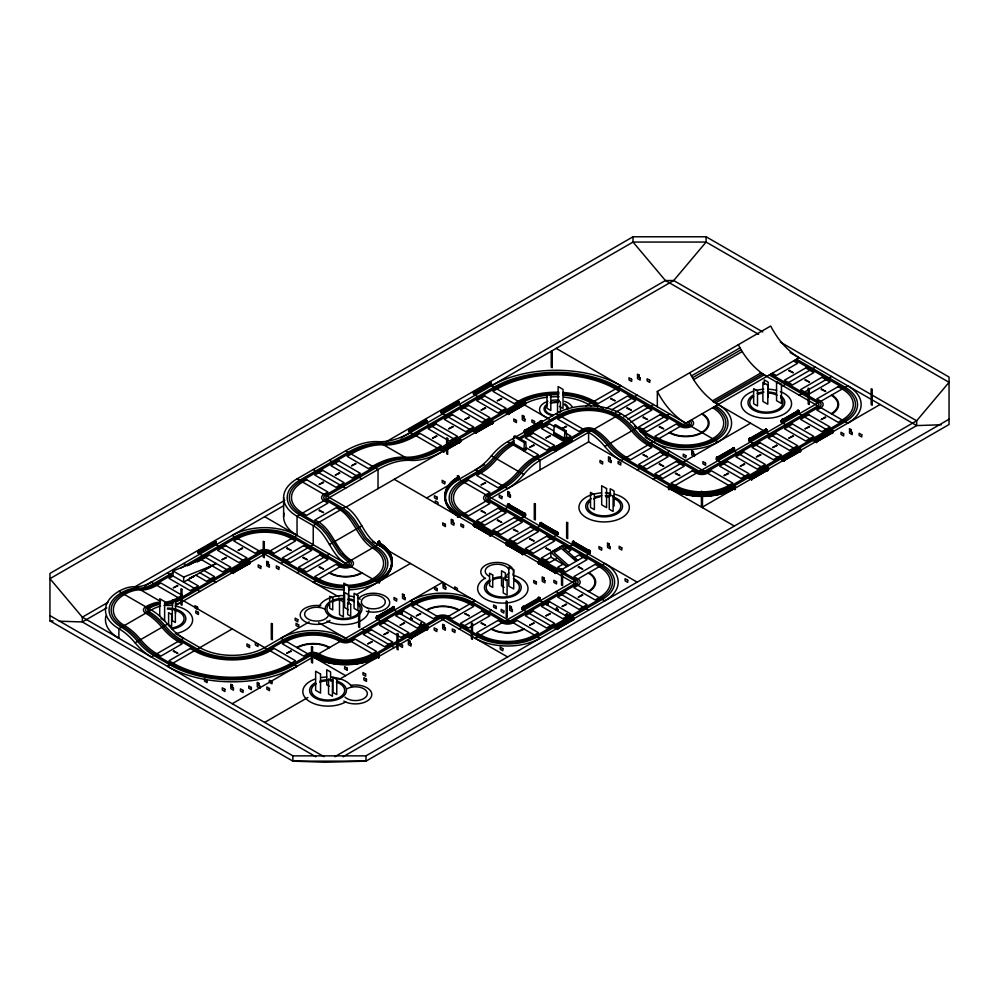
<?xml version="1.0" encoding="UTF-8"?>
<svg xmlns="http://www.w3.org/2000/svg" width="999" height="999" viewBox="0 0 999 999"><rect width="100%" height="100%" fill="white"/><g stroke="black" fill="none" stroke-linecap="round" stroke-linejoin="round"><path stroke-width="1.5" d="M378.022 488.648L378.022 469.505L345.629 450.799L297.04 478.858A45.817 26.449 0 0 0 297.04 516.258L297.04 535.402L249.8 562.674M637.175 582.155L459.003 479.295A45.817 26.449 0 0 0 459.003 516.695L588.586 441.895L588.586 432.317L556.193 413.623L541.346 422.19M525.699 441.958L524.425 442.694L523.801 451.024L526.336 449.562L525.699 441.958L515.072 435.826L513.798 436.551L513.161 444.892A47.453 27.398 -60 0 0 496.965 459.016A47.453 27.398 -60 0 1 480.769 473.151L476.723 475.499L497.977 487.774L502.035 485.439A47.453 27.398 -60 0 0 518.231 471.303A47.453 27.398 -60 0 1 534.428 457.18L538.473 454.82L526.51 447.914M566.183 430.856L555.556 424.725L554.283 425.449L553.646 433.791L564.273 439.922L564.91 431.593L566.183 430.856L566.82 438.461L569.855 440.209M378.571 581.73L382.592 579.083A46.591 26.898 0 0 0 382.592 546.328L377.934 543.506L377.934 541.97L382.592 544.805A46.591 26.898 0 0 1 382.592 577.547L377.934 580.382L378.097 582.005L377.934 580.382M633.029 236.775L49.95 573.414L49.95 620.879L292.894 761.151L325.287 762.225L365.971 761.151L949.05 424.513L949.05 377.048L706.106 236.775L633.029 236.775L633.029 242.058L665.421 280.532L758.641 334.353M348.164 452.272L299.575 480.319A42.233 24.388 0 0 0 299.575 514.797L315.771 524.15L321.391 528.483L326.848 534.852L338.873 553.633L348.164 562A3.584 2.06 0 0 1 348.164 564.922A3.584 2.06 0 0 1 343.107 564.922L294.518 536.863A42.233 24.388 0 0 0 234.79 536.863L180.794 568.031M107.992 602.36L82.343 617.17L82.343 621.952L315.846 756.767M284.802 500.287L134.977 586.775A47.453 27.398 -60 0 0 118.881 591.308A45.817 26.449 0 0 0 118.881 628.696L118.881 638.261A45.817 26.449 0 0 1 105.857 616.108M386.026 441.833L665.421 280.532L673.713 280.532L762.786 331.968M198.764 550.437L199.862 550.437L199.313 553.783L198.764 550.437L199.313 550.761M214.41 541.408L215.509 541.408L214.96 544.755L214.41 541.408L214.96 541.72M409.315 428.883L410.414 428.883L409.865 432.23L409.315 428.883L409.865 429.195M424.962 419.842L426.061 419.842L425.512 423.189L424.962 419.842L425.512 420.167M441.708 410.177L442.807 410.177L442.257 413.524L441.708 410.177L442.257 410.489M443.519 411.413L457.355 403.421L457.904 400.824L458.454 404.17L457.355 404.17M474.1 391.471L475.199 391.471L474.65 394.817L474.1 391.471L474.65 391.795M489.747 382.442L490.846 382.442L490.297 385.789L489.747 382.442L490.297 382.754M214.41 543.693L198.114 552.909L198.114 551.373L215.509 541.408M424.962 422.127L408.666 431.343L408.666 429.807L426.061 419.842M442.257 412.137L441.058 412.649L441.058 411.113L458.454 401.136M474.65 393.431L473.451 393.943L473.451 392.407L490.846 382.442M198.114 551.373L215.285 541.458L215.447 543.094M408.666 429.807L425.836 419.905L425.836 421.428M441.058 411.113L458.229 401.198L458.391 402.822M473.451 392.407L490.621 382.492M215.996 541.87L198.826 551.785L215.996 541.87L216.159 543.506L198.826 553.321M426.71 420.404L409.378 430.219L426.71 420.404L426.71 421.94L409.378 431.755M441.933 413.149L441.77 411.526L459.103 401.698L459.103 403.234L441.77 413.049M491.333 382.904L474.163 392.819L491.333 382.904L491.496 384.54L474.163 394.355M459.103 401.698L441.77 411.526M198.114 552.909L213.961 543.756M408.666 431.343L424.513 422.202M441.058 412.649L456.905 403.496M473.451 393.943L490.621 384.028M475.911 392.707L490.784 384.128M198.764 553.471L216.159 543.506M409.315 431.905L426.548 421.84L426.548 420.317M441.708 413.199L458.941 403.146L458.941 401.61M474.1 394.505L491.496 384.54M106.731 607.879L82.343 621.952L59.203 621.191M144.53 586.051L283.541 505.794M400.974 437.999L673.713 280.532L706.106 242.058L706.106 236.775M172.702 572.714L153.809 583.616A47.453 27.398 -60 0 1 137.6 588.199A47.453 27.398 -60 0 0 121.416 592.769A42.233 24.388 0 0 0 121.416 627.235A47.453 27.398 60 0 1 137.612 641.358A47.453 27.398 60 0 0 153.809 655.494L170.005 664.859A88.037 50.837 0 0 0 294.518 664.859L310.714 655.506A3.584 2.06 0 0 1 312.312 654.969M155.32 584.49L171.516 575.149M189.073 565.009L236.301 537.737A40.085 23.139 0 0 1 292.994 537.737L341.583 565.796A5.732 3.309 0 0 0 349.687 565.796A5.732 3.309 0 0 0 349.687 561.113L340.397 552.759L328.371 533.978L322.914 527.609L317.295 523.276L301.099 513.923A40.085 23.139 0 0 1 301.099 481.193L349.687 453.146A94.905 54.795 -60 0 1 382.08 443.993M197.34 562L209.478 554.982L230.744 567.257L222.64 571.928L201.386 559.652M415.984 435.751L420.042 433.416L441.296 445.691L437.25 448.027A94.905 54.795 -60 0 1 404.845 457.18A94.905 54.795 -60 0 0 372.465 466.321L368.406 468.631L347.153 456.356L351.198 454.021A94.905 54.795 -60 0 1 383.604 444.867M375.499 468.044L326.91 496.103A3.584 2.06 0 0 0 326.91 499.025L343.107 508.366L348.726 512.699L354.183 519.08L366.208 537.849L375.499 546.216A42.233 24.388 0 0 1 385.152 572.04A42.233 24.388 0 0 1 348.401 587.787M558.766 394.717A49.388 28.509 0 0 0 521.266 403.034L440.284 449.787A94.905 54.795 -60 0 1 407.879 458.941A94.905 54.795 -60 0 0 375.499 468.069M232.804 570.092L233.916 570.092L233.354 573.438L232.804 570.092L233.354 570.417M175.574 605.531L248.451 563.349L249.001 560.739L249.55 564.098L248.451 564.098M443.369 448.539L444.468 448.539L443.918 451.885L443.369 448.539L443.918 448.851M459.003 439.498L460.114 439.498L459.565 442.844L459.003 439.498L459.565 439.822M475.761 429.832L476.86 429.832L476.311 433.179L475.761 429.832L476.311 430.144M491.396 423.077L491.958 420.479L492.507 423.826L491.958 424.15L491.958 420.479M508.154 411.126L509.253 411.126L508.703 414.473L508.154 411.126L508.703 411.451M549.438 419.293L523.801 404.495L524.35 401.773L524.9 405.119L523.801 405.119M232.155 571.028L232.317 572.652L232.155 571.028L249.55 561.063M442.719 449.463L442.882 451.098L442.719 449.463L460.114 439.498M492.445 422.477L475.112 432.305L475.112 430.769L492.507 420.804M507.504 412.063L507.667 413.686L507.504 412.063L524.9 402.098M250.2 561.625L233.029 571.54L233.029 573.064L232.879 571.44L250.2 561.625L250.2 563.161L232.804 573.126M460.764 440.059L443.431 449.875L460.764 440.059L460.764 441.595L443.369 451.56M492.994 421.266L475.824 431.181L492.994 421.266L493.156 422.889L475.761 432.867M525.549 402.659L508.379 412.575L508.379 414.098L508.216 412.475L525.549 402.659L525.549 404.195L508.154 414.16M379.071 581.543A45.817 26.449 0 0 0 378.022 544.755C362.999 535.976 360.651 515.684 345.629 506.905L313.236 525.611L297.04 516.258L378.022 469.505A94.905 54.795 -60 0 1 410.427 460.352L378.022 441.67A94.905 54.795 -60 0 0 410.414 432.517L442.807 451.248A94.905 54.795 -60 0 1 410.414 460.402M232.155 572.564L248.014 563.411M446.678 448.713L457.242 442.619M507.504 413.598L523.351 404.445M345.629 507.355L508.953 413.062M509.952 412.362L522.539 405.107M524.35 404.058L523.801 404.383A45.817 26.449 0 0 1 547.252 397.252M232.879 572.976L250.2 563.161M460.764 441.595L443.593 451.511L443.593 449.975M508.216 414.011L525.549 404.195M135.077 642.832L167.47 624.125A47.453 27.398 60 0 0 183.666 638.249L151.274 656.967A47.453 27.398 60 0 1 135.077 642.832A47.453 27.398 60 0 0 118.881 628.708L151.274 609.989A47.453 27.398 -60 0 1 160.564 606.131M280.844 563.461L313.236 544.755L313.236 525.611C328.259 534.39 330.607 554.682 345.629 563.461M542.182 422.927L524.85 432.742L524.85 431.206L542.02 421.303L542.182 422.927L524.787 432.892L524.787 429.87L525.886 429.87L525.337 433.216L525.337 429.545M540.434 420.829L541.533 420.829L540.983 424.175L540.434 420.829L540.983 421.153M524.787 432.142L524.138 432.33L524.138 430.794L541.47 420.979M524.3 432.43L524.3 430.894L541.533 420.829M542.182 421.391L524.85 431.206M329.433 544.53L361.825 525.836M689.722 372.764L693.606 379.608A52.497 30.307 60 0 0 712.612 400.811L718.156 404.495A45.817 26.449 0 0 1 718.156 441.895A45.817 26.449 0 0 1 653.371 441.895A47.453 27.398 60 0 1 637.162 427.759A47.453 27.398 60 0 0 620.978 413.636L539.997 460.377A47.453 27.398 -60 0 0 523.788 474.5A47.453 27.398 -60 0 1 507.604 488.636L475.199 469.942A47.453 27.398 -60 0 0 491.408 455.819A47.453 27.398 -60 0 1 507.604 441.683L525.149 431.543M524.138 432.33L541.47 422.515L540.434 423.114M527.847 430.382L539.173 423.838M514.173 440.796L510.127 443.131A47.453 27.398 -60 0 0 493.931 457.267M518.231 438.461L558.716 415.084A42.233 24.388 0 0 1 618.443 415.084A47.453 27.398 60 0 1 634.64 429.208A47.453 27.398 60 0 0 650.836 443.344L699.425 471.403A3.584 2.06 0 0 0 704.482 471.403L817.856 405.956A3.584 2.06 0 0 0 817.856 403.034L769.267 374.975M514.348 442.457L511.65 444.006A47.453 27.398 -60 0 0 495.442 458.141A47.453 27.398 -60 0 1 479.258 472.265L463.061 481.63A40.085 23.139 0 0 0 463.061 514.36L576.435 579.82A5.732 3.309 0 0 1 576.435 584.49L511.65 621.902A5.732 3.309 0 0 1 503.546 621.902L471.153 603.196A40.085 23.139 0 0 0 414.473 603.196L349.687 640.596A5.732 3.309 0 0 1 341.583 640.596A40.085 23.139 0 0 0 284.902 640.596L268.706 649.949A51.536 29.758 0 0 1 195.816 649.949L179.62 640.596A47.453 27.398 60 0 1 163.424 626.473A47.453 27.398 60 0 0 147.228 612.337A5.732 3.309 0 0 1 147.228 607.654A47.453 27.398 -60 0 1 160.052 603.159M519.742 439.335L560.239 415.959A40.085 23.139 0 0 1 616.92 415.959A47.453 27.398 60 0 1 633.129 430.094A47.453 27.398 60 0 0 649.313 444.218L697.901 472.29A5.732 3.309 0 0 0 706.006 472.29L819.38 406.83A5.732 3.309 0 0 0 819.38 402.147L770.791 374.101M458.454 475.949L457.355 475.949L458.454 475.949L458.454 478.983L457.355 478.983M457.567 515.546A46.366 26.761 0 0 1 458.616 478.321L459.103 476.511L454.445 479.345A46.591 26.898 0 0 0 454.445 512.087L459.103 514.922L458.616 516.183M459.103 478.046L454.445 480.881A46.591 26.898 0 0 0 454.445 513.623L458.454 516.271M297.04 572.802L329.433 554.108M426.61 498.002L484.652 464.498M585.876 406.044L620.978 385.789A91.621 52.897 0 0 0 491.396 385.789L521.266 403.034M526.211 448.089L523.913 449.413L513.286 443.281M606.293 408.291L627.559 396.016L635.651 400.686L615.721 412.2M378.571 541.408L379.682 541.408L379.133 544.755L378.571 541.408L379.682 541.408M377.934 543.506L378.097 541.87M232.255 628.908L167.47 666.321A91.621 52.897 0 0 0 297.04 666.321L151.274 582.155M378.022 544.755L313.236 582.155A45.817 26.449 0 0 0 344.131 589.885M378.571 544.443L379.682 544.443M611.675 409.865L637.175 395.142M566.695 436.988L564.398 438.311L553.771 432.18M555.194 449.075L554.158 449.662L553.995 448.039L571.391 438.074L571.391 441.108L570.292 441.108M571.878 438.536L554.707 448.451L571.878 438.536L572.04 440.172L554.707 449.987M553.658 449.562L537.462 458.916A47.453 27.398 -60 0 0 521.266 473.039A47.453 27.398 -60 0 1 505.069 487.175L488.873 496.54A3.584 2.06 0 0 0 488.873 499.463L602.247 564.922A42.233 24.388 0 0 1 602.247 599.4L537.462 636.8A42.233 24.388 0 0 1 477.734 636.8L445.342 618.106A3.584 2.06 0 0 0 440.284 618.106L375.499 655.506A42.233 24.388 0 0 1 315.771 655.506A3.584 2.06 0 0 0 313.236 654.894M571.203 439.435L586.051 430.856A3.584 2.06 0 0 1 591.108 430.856A47.453 27.398 60 0 1 607.317 444.992A47.453 27.398 60 0 0 623.501 459.115L672.09 487.187A42.233 24.388 0 0 0 731.817 487.187L845.191 421.728A42.233 24.388 0 0 0 845.191 387.25L796.603 359.19M556.455 448.339L570.292 440.359L570.292 438.074L570.841 438.386M555.744 450.137L555.194 450.449L555.194 446.79L555.744 450.137L555.194 449.812M657.33 406.78L657.33 391.458L770.704 326.011A52.497 30.307 60 0 0 799.138 357.729L620.978 460.601A47.453 27.398 60 0 1 604.77 446.466A47.453 27.398 60 0 0 588.586 432.342M691.408 375.911L739.997 347.864L738.311 344.705M503.546 486.313L487.35 495.666A5.732 3.309 0 0 0 487.35 500.337L600.724 565.796A40.085 23.139 0 0 1 600.724 598.526L535.939 635.926A40.085 23.139 0 0 1 479.258 635.926L446.865 617.22A5.732 3.309 0 0 0 438.761 617.22L373.976 654.632A40.085 23.139 0 0 1 317.295 654.632A5.732 3.309 0 0 0 309.19 654.632L292.994 663.973A85.889 49.588 0 0 1 171.516 663.973L155.32 654.632A47.453 27.398 60 0 1 139.123 640.496A47.453 27.398 60 0 0 122.927 626.373A40.085 23.139 0 0 1 122.927 593.631A47.453 27.398 -60 0 1 139.136 589.048A47.453 27.398 -60 0 0 155.32 584.477M623.826 416.87L643.756 405.369L651.847 410.04L630.594 422.315M692.482 377.772L741.071 349.712L742.195 351.548A52.497 30.307 60 0 0 761.201 372.752L766.745 376.436M457.355 513.986L458.454 513.986L457.904 517.332L457.355 513.986L458.454 513.986M693.606 379.608L742.195 351.548M457.355 517.02L458.454 517.02M627.872 419.205L653.371 404.495M604.782 446.453L637.175 427.759M473.451 524.225L490.784 534.04L473.451 524.225L473.451 525.749L490.846 535.726L490.846 532.692L489.747 532.692L489.747 535.726L490.846 535.726M474.163 523.813L475.199 523.663L474.65 527.01L474.1 523.663L491.496 533.628L474.325 523.713L474.325 525.249M507.504 504.57L524.837 514.385L507.504 504.57L507.504 506.093L524.9 516.071L524.9 513.036L523.801 513.036L523.801 516.071L524.9 516.071M508.216 505.681L508.703 503.683L509.253 507.03L508.154 507.03L508.154 504.008L525.549 513.973L525.549 515.509L524.35 514.997M378.571 579.445L379.682 579.445L379.133 582.792L378.571 579.445L379.682 579.445M473.451 525.749L490.621 535.664L490.621 534.128M507.504 506.093L507.667 504.47M377.934 581.918L378.421 580.107A46.366 26.761 0 0 0 378.421 542.245L377.934 541.97M309.19 621.902L264.648 647.614A45.817 26.449 0 0 1 199.862 647.614L176.923 634.365M356.431 594.63L410.414 563.461M477.734 524.587L507.604 507.355M669.567 413.836L639.697 431.081L655.893 440.434A42.233 24.388 0 0 0 715.621 440.434A42.233 24.388 0 0 0 715.621 405.956M378.571 582.479L379.682 582.479M712.612 400.811L761.201 372.752M714.11 401.898L762.699 373.851M764.21 374.875L715.621 402.934L718.156 404.495M508.216 504.158L525.549 513.973M524.837 515.921L524.675 514.473M491.396 535.402L523.801 516.695M376.923 615.896L378.022 615.896L377.472 619.243L376.923 615.896L377.472 616.208M392.57 606.868L393.668 606.868L393.119 610.214L392.57 606.868L393.119 607.18M393.668 606.868L376.436 616.92L376.273 618.369L376.273 616.833L393.606 607.017M312.138 654.57L313.236 654.57L312.687 657.916L312.138 654.57L313.236 654.57M506.493 542.357L507.604 542.357L507.604 545.392L506.493 545.392L506.493 542.357L523.726 552.422L523.888 553.858L523.888 552.335L506.555 542.507M540.546 522.702L541.645 522.702L541.645 524.987L540.609 524.388L557.942 534.203L557.942 532.667L540.546 522.702L540.546 525.736L541.096 526.048L541.096 522.39M312.2 654.72L312.849 654.907A46.366 26.761 0 0 0 378.421 654.907L379.133 654.57L378.571 657.916L378.022 654.57L379.058 654.72M394.155 607.33L376.985 617.245L394.155 607.33L394.318 608.953L376.923 618.93M505.844 542.919L523.176 552.734L505.844 542.919L505.844 544.455L523.239 554.42L523.239 551.398L522.14 551.398L522.14 554.42L523.239 554.42M539.897 523.264L557.23 533.079L557.067 534.715L557.067 533.179L539.897 523.264L539.897 524.8L557.292 534.765L557.292 531.743L556.193 531.743L556.193 534.765L557.292 534.765M376.273 618.369L393.444 608.453L393.444 606.917M505.844 544.455L523.014 554.37L523.014 552.834M506.555 544.043L523.888 553.858M539.897 524.8L540.059 523.176M232.255 703.721L313.236 656.967A45.817 26.449 0 0 0 378.022 656.967M315.771 655.506L442.807 582.155M510.127 543.294L539.997 526.048M637.175 469.942L669.567 451.248M782.941 385.789L815.334 367.083M399.787 613.149L401.049 612.424C404.145 613.586 400.124 614.422 399.787 613.423M401.049 613.873L402.31 613.149M540.771 524.3L540.771 522.764L557.942 532.667M412.312 619.193L411.051 618.468L409.79 619.193L411.051 618.194C414.535 618.905 408.816 620.804 412.312 618.918M556.743 533.703L557.942 534.203M523.801 554.108L556.193 535.402M653.371 479.295L750.549 423.189M799.138 395.142L831.53 376.436M419.792 624.687L421.054 623.963L422.315 624.974L421.054 624.238L419.792 624.974L422.315 624.687M550.874 552.26L567.07 566.52L550.874 557.167L550.874 552.26L561.5 546.116L577.697 560.389L572.302 557.267M717.057 456.93L718.156 456.93L717.607 460.277L717.057 456.93L717.607 457.242M732.692 447.902L733.803 447.902L733.254 451.248L732.692 447.902L733.728 448.052M749.675 439.672L766.845 429.757L749.675 439.672L749.675 441.196L766.845 431.293L749.45 441.258L749.45 438.224L750.549 438.224L750.549 441.258L749.512 441.108M765.084 429.945L766.196 429.195L766.196 432.23L765.084 432.23M781.842 419.53L782.941 419.53L782.392 422.877L781.842 419.53L782.392 419.842M797.489 410.489L798.588 410.489L798.039 413.836L797.489 410.489L798.039 410.814M732.692 450.174L716.408 459.403L716.408 457.867L732.255 448.713M749.999 440.197L748.963 440.796L748.8 439.16L766.196 429.195M781.193 421.99L798.526 412.175L781.193 421.99L781.193 420.467L798.588 410.489M716.408 457.867L732.692 448.651M781.193 420.467L798.363 410.552L798.363 412.088M538.886 561.063L539.997 561.063L539.997 564.098L538.886 564.098L538.886 561.063L556.118 571.128L556.118 572.652M572.939 541.408L574.038 541.408L574.038 544.443L572.939 544.443L572.939 541.408L590.334 551.373L590.172 552.996L573.001 543.094L590.172 552.996M668.456 486.251L669.567 486.251L669.018 489.597L668.456 486.251L669.18 486.588A46.366 26.761 0 0 0 734.74 486.588L735.451 486.251L734.902 489.597L734.352 486.251L735.451 486.251M734.452 448.464L717.12 458.279L734.452 448.464L734.452 449.987L717.12 459.815M781.905 420.879L799.237 411.051L799.237 412.587L782.067 422.502L781.905 420.879L799.237 411.051M538.236 563.161L555.569 572.976L555.082 573.438L554.532 570.092L555.631 570.092L555.631 573.126L538.236 563.161L538.236 561.625L555.569 571.44L555.407 573.064M538.961 561.213L556.281 571.028L556.281 572.564L540.434 563.411M572.452 541.87L589.622 551.785L572.452 541.87L572.29 543.506L589.685 553.471L589.685 550.437L588.586 550.437L588.586 553.471L589.622 553.321M410.976 635.551L412.075 635.551L411.526 638.898L410.976 635.551L411.526 635.876M426.61 626.523L427.722 626.523L427.172 629.87L426.61 626.523L427.172 626.835M716.408 459.403L732.255 450.249M764.647 431.543L748.963 440.796M751.248 439.46L765.084 431.481M410.976 637.837L410.327 638.024L410.327 636.488L427.722 626.523M410.327 636.488L427.647 626.673L427.485 628.109L410.327 638.024M668.531 487.937L668.693 486.313L673.588 489.011A46.591 26.898 0 0 0 730.319 489.011L734.902 486.688M717.057 459.965L734.29 449.9L734.29 448.364M781.842 422.552L799.075 412.5L799.075 410.964M428.371 627.085L411.201 636.987L411.201 638.523L411.039 636.9L428.371 627.085L428.371 628.608L410.976 638.586M411.526 637.512L425.362 629.532M426.61 628.796L427.485 628.109M264.648 722.427L307.842 697.489M338.886 679.57L421.216 632.03M423.913 630.469L475.199 600.861A45.817 26.449 0 0 0 410.414 600.861L507.604 656.967M542.519 562L550.874 557.167M564.16 549.5L572.39 544.755M668.456 489.285L669.567 489.285M378.022 657.604L379.133 657.604M556.256 558.741L549.612 562.574L541.508 557.904L562.762 545.629L570.866 550.312L568.206 551.835M563.024 564.185L557.704 567.257L565.809 571.928L587.062 559.652L578.958 554.982L573.651 558.054M555.569 571.44L538.236 561.625M590.334 551.373L573.164 541.458L573.164 542.994M459.003 628.908L491.396 610.214M556.193 572.802L588.586 554.108M540.084 599.612L522.689 609.577L523.239 606.231L523.239 609.889L522.764 609.427L540.084 599.612L540.084 598.076L522.764 607.892L522.914 609.515M538.336 597.514L539.435 597.514L538.886 600.861L538.336 597.514L538.886 597.827M523.239 608.503L522.04 609.015L522.04 607.479L539.435 597.514M540.084 598.076L522.764 607.892M751.098 476.585L752.197 476.585L751.648 479.932L751.098 476.585L751.648 476.898M766.745 468.306L766.745 467.557L767.781 467.707M800.886 450.949L783.491 460.914L783.491 457.879L784.59 457.879L784.04 461.226L783.553 460.764L800.886 450.949L800.886 449.413L783.553 459.228L783.716 460.851M799.138 451.136L799.687 448.539L800.236 451.885L799.687 452.197L799.687 448.539M815.883 439.185L816.982 439.185L816.433 442.532L815.883 439.185L816.433 439.498M831.53 432.43L832.08 429.832L832.629 433.179L831.53 433.179M522.04 609.015L539.373 599.2L524.5 607.779M766.295 469.905L750.449 479.058L750.449 477.522L767.844 467.557L767.844 470.579L766.745 469.83M800.174 449.001L800.012 450.437L782.841 460.352L782.841 458.816L800.236 448.851M815.234 440.122L815.396 441.745L815.234 440.122L832.629 430.144M768.331 468.019L751.161 477.934L768.331 468.019L768.493 469.642L751.098 479.62M833.278 430.706L815.946 440.534L833.278 430.706L833.278 432.242L815.883 442.207M800.886 449.413L783.553 459.228M669.18 486.588L669.18 488.124A46.366 26.761 0 0 0 734.74 488.124L735.227 486.313L735.227 487.849M815.234 441.645L832.404 431.743L832.567 430.294M701.96 507.355L785.639 459.041M786.55 458.391L799.687 450.811M800.486 450.462L816.683 441.108M817.694 440.422L830.269 433.154M831.53 432.542L880.119 404.495M833.278 432.242L816.108 442.157L816.108 440.621M734.352 489.285L735.451 489.285M545.554 603.796L546.815 603.071C549.912 604.245 545.891 605.082 545.554 604.07M546.815 604.52L548.076 603.796M555.556 609.565L556.818 608.841C560.889 610.801 552.747 610.352 556.818 609.115L558.079 609.852M556.818 610.302L558.079 609.565M565.559 615.347L566.82 614.61L568.081 615.621L566.82 614.897L565.559 615.621L568.081 615.347M574.138 619.268L573.975 617.632L556.805 627.547L556.967 629.17L574.138 619.268L556.743 629.233L557.292 625.886L557.842 629.233L556.805 629.083M573.426 617.32L556.093 627.135L556.093 628.671L572.39 619.455L572.939 616.845L573.488 620.192L572.39 620.192M556.256 628.758L556.256 627.235L573.488 617.17M334.84 756.705L562.937 625.012M565.634 623.463L916.657 420.804L949.05 382.317L706.106 242.058L633.029 242.058L49.95 578.683L82.343 617.17L324.038 756.705M343.032 756.767L916.657 425.586L941.333 424.762M49.95 615.609L292.894 755.868L365.971 755.868L949.05 419.23M187.712 579.82L198.351 585.951L190.247 590.634L168.993 578.359L173.039 576.023L173.039 570.941L200.162 560.052A139.136 80.332 -60 0 0 205.432 557.317M183.666 577.085L210.789 566.183A139.136 80.332 -60 0 0 216.059 563.461L183.666 582.155L183.666 577.085L173.039 570.941M377.984 655.294L374.001 657.317A46.591 26.898 0 0 1 317.27 657.317L313.274 655.294M377.984 656.83L374.001 658.853A46.591 26.898 0 0 1 317.27 658.853L313.274 656.83M734.902 488.224L730.319 490.534A46.591 26.898 0 0 1 673.588 490.534L669.018 488.224M49.95 620.879L53.034 620.978M780.331 342.095L916.657 420.804L916.657 425.586L790.084 352.51M795.092 360.077L843.68 388.124A40.085 23.139 0 0 1 843.68 420.854L730.294 486.313A40.085 23.139 0 0 1 673.613 486.313L625.024 458.254A47.453 27.398 60 0 1 608.828 444.13A47.453 27.398 60 0 0 592.632 429.995A5.732 3.309 0 0 0 584.527 429.982L535.939 458.042A47.453 27.398 -60 0 0 519.742 472.165A47.453 27.398 -60 0 1 503.546 486.301M793.568 360.951L797.614 363.286L776.36 375.562L772.314 373.226M760.276 372.702L847.726 423.189A45.817 26.449 0 0 0 847.726 385.789L669.567 488.648A45.817 26.449 0 0 0 734.352 488.648L645.267 437.212M799.138 413.836L828.995 431.081M782.941 423.189L815.334 441.895M712.986 401.511L799.138 451.248M748.8 439.16L765.971 429.245L765.971 430.781M782.841 458.816L783.004 460.452M750.549 441.895L782.941 460.601M768.493 469.642L751.323 479.557L751.323 478.022M556.193 348.389L718.156 441.895M734.352 451.248L764.21 468.481M718.156 460.601L750.549 479.295M603.433 408.391L592.632 402.147A51.536 29.758 0 0 0 562.912 393.693M634.465 426.311L657.417 439.56A40.085 23.139 0 0 0 714.098 439.56A40.085 23.139 0 0 0 714.098 406.83M597.864 406.93L591.108 403.034A49.388 28.509 0 0 0 562.637 394.917M591.283 406.044L588.586 404.495A45.817 26.449 0 0 0 563.648 397.103M647.802 445.104L651.847 447.44L630.594 459.715L626.535 457.38A47.453 27.398 60 0 1 610.339 443.256A47.453 27.398 60 0 0 594.143 429.12A7.88 4.545 0 0 0 583.016 429.108L578.958 431.443L557.704 419.168L561.75 416.833A37.937 21.903 0 0 1 615.409 416.833M559.353 406.368L563.024 408.479L563.024 389.385L558.129 386.563L558.129 402.722M559.465 412.787L557.529 411.675L557.529 400.362L560.427 402.035L560.427 411.925M524.837 402.247L524.675 403.683M588.586 441.895L734.352 526.048M554.283 425.449L564.91 431.593M554.92 426.923L549.612 423.851L541.508 428.521L562.762 440.796L570.866 436.126L565.546 433.054M571.391 438.074L570.841 437.749L570.841 441.421M572.04 440.172L554.645 450.137L554.645 447.102L555.194 447.427M542.519 424.438L553.533 430.794M475.199 395.142L507.604 413.836M553.995 448.039L571.328 438.224L571.166 439.66L554.158 449.662M523.801 432.317L556.193 451.024M492.445 420.954L492.282 422.39M493.156 422.889L475.986 432.804L475.986 431.268M459.003 404.495L491.396 423.189M513.798 436.551L524.425 442.694M507.604 441.67L539.997 460.377L539.997 469.942M442.807 413.836L475.199 432.542M491.396 455.806L523.801 474.513M459.877 439.56L460.039 441.183M426.61 423.189L456.481 440.434M459.103 476.511L458.941 477.947M509.702 506.356L525.549 515.509M508.703 505.969L523.089 514.273M542.907 525.711L555.481 532.979M459.103 514.922L458.616 514.647A46.366 26.761 0 0 1 458.616 476.785M475.649 526.011L491.333 535.252L491.496 533.628M394.218 479.295L538.636 562.674M539.997 563.349L553.833 571.328M554.832 572.027L604.782 600.861A45.817 26.449 0 0 0 604.782 563.461L475.199 638.261A45.817 26.449 0 0 0 539.997 638.261L372.627 541.633M329.433 460.152L361.825 478.858M556.193 591.508L588.586 610.214M539.373 597.664L539.373 599.2M548.076 604.07L546.815 603.071M313.236 469.505L345.629 488.211M539.997 600.861L569.855 618.106M504.12 587.362L501.535 585.864L501.535 570.779L505.407 573.014L505.407 580.556M522.04 607.479L522.202 609.103M297.04 478.858L345.629 506.905M523.801 610.214L556.193 628.908M264.648 516.695L378.022 582.155A45.817 26.449 0 0 1 348.626 589.847M394.318 608.953L377.147 618.868L377.147 617.332M402.31 613.423L401.049 612.424M428.371 628.608L428.209 626.985M409.79 618.918L411.051 619.655M394.218 610.214L426.61 628.908M338.886 596.965L232.255 535.402A45.817 26.449 0 0 1 297.04 535.402A45.817 26.449 0 0 1 284.016 513.249M378.022 619.567L410.414 638.261M348.451 609.74L344.58 607.517L344.58 592.432L348.451 594.655L348.451 603.708M249.488 561.213L249.488 562.749M216.059 544.755L245.929 562M361.825 628.908L394.218 647.614M378.022 654.57L378.571 657.916M199.862 554.108L232.255 572.802M318.644 622.677L375.499 655.506M202.585 569.705L214.548 576.61L206.443 581.281L195.816 575.149M183.666 563.461L187.712 565.796M199.862 572.802L216.059 582.155M167.47 572.802L199.862 591.508M310.714 655.506L280.844 638.261A45.817 26.449 0 0 1 345.629 638.261M313.236 656.967L345.629 675.674M329.308 686.313L326.735 684.827L326.735 669.742L330.594 671.965L330.594 681.018M160.577 601.448L135.077 586.725A47.453 27.398 -60 0 0 151.274 582.142M172.59 605.107A47.453 27.398 -60 0 1 167.47 605.431L164.935 603.97A47.453 27.398 -60 0 0 173.664 602.747M118.881 591.283L151.274 609.989A47.453 27.398 60 0 1 167.482 624.125M160.951 618.518L164.623 620.641L164.623 601.548L159.74 598.726L159.74 616.346M178.097 641.483L182.155 643.818L160.889 656.093L156.843 653.746A47.453 27.398 60 0 1 140.647 639.622A47.453 27.398 60 0 0 124.45 625.486A37.937 21.903 0 0 1 124.45 594.505A47.453 27.398 -60 0 1 140.647 589.922A47.453 27.398 -60 0 0 156.843 585.364L160.889 583.029L182.155 595.304L178.097 597.652A47.453 27.398 -60 0 1 165.272 602.135M576.098 561.313L561.363 548.339L553.946 552.622L568.668 565.596M741.071 349.712L739.997 347.864M833.116 430.619L833.116 432.155M832.08 429.832L832.08 433.491M816.433 438.861L816.433 442.532M800.723 449.313L800.723 450.849M798.039 410.177L798.039 413.836M784.04 457.567L784.04 461.226M782.392 419.205L782.392 422.877M782.067 420.966L782.067 422.502M781.355 420.554L781.355 422.09M768.156 397.215L768.156 382.13L764.285 379.895L764.285 384.428M767.619 467.607L767.619 469.143M767.294 467.232L767.294 470.904M766.683 429.657L766.845 431.293M765.646 428.883L765.646 432.542M751.648 476.273L751.648 479.932M749.999 437.912L749.999 441.57M734.902 485.939L734.902 489.597M734.74 486.588L734.74 488.124M733.254 447.577L733.254 451.248M717.607 456.618L717.607 460.277M717.282 458.366L717.282 459.902M716.57 457.954L716.57 459.49M702.472 507.654L702.472 491.808L701.435 491.208L701.435 507.055M669.018 485.939L669.018 489.597M614.073 506.043L614.073 490.959L610.202 488.723L610.202 496.266M589.46 551.885L589.46 553.409M589.135 550.124L589.135 553.783M573.488 541.083L573.488 544.755M572.939 616.845L572.939 620.516M557.779 532.767L557.779 534.303M557.292 625.886L557.292 629.545M556.743 531.418L556.743 535.089M555.082 569.78L555.082 573.438M554.87 448.551L554.87 450.074M542.02 421.303L542.02 422.827M541.308 420.891L541.308 422.427M540.983 420.517L540.983 424.175M539.922 597.976L539.922 599.512M539.435 560.739L539.435 564.41M539.123 561.113L539.123 562.649M538.886 597.19L538.886 600.861M538.399 561.525L538.399 563.061M525.387 402.56L525.387 404.096M525.387 514.06L525.387 515.596M524.35 401.773L524.35 405.444M524.35 512.712L524.35 516.383M523.239 606.231L523.239 609.889M522.689 551.073L522.689 554.745M508.703 410.814L508.703 414.473M508.703 503.683L508.703 507.355M508.379 504.058L508.379 505.594M507.042 542.045L507.042 545.704M506.006 542.832L506.006 544.368M490.297 382.118L490.297 385.789M490.297 532.38L490.297 536.038M476.311 429.508L476.311 433.179M474.65 391.158L474.65 394.817M474.65 523.339L474.65 527.01M474.325 392.919L474.325 394.443M473.613 392.507L473.613 394.031M473.613 524.125L473.613 525.661M460.601 439.972L460.601 441.496M459.565 439.185L459.565 442.844M458.941 515.022L458.941 516.558M457.904 400.824L457.904 404.495M457.904 475.636L457.904 479.295M457.904 513.673L457.904 517.332M457.38 590.571L457.38 588.399L454.745 586.875L454.745 589.048M443.918 448.214L443.918 451.885M442.257 409.852L442.257 413.524M441.221 411.201L441.221 412.737M437.987 504.57L437.987 502.397L435.352 500.874L435.352 503.046M427.172 626.198L427.172 629.87M425.512 419.53L425.512 423.189M411.526 635.239L411.526 638.898M410.489 636.575L410.489 638.111M409.865 428.559L409.865 432.23M409.54 430.319L409.54 431.855M408.828 429.907L408.828 431.443M393.119 606.543L393.119 610.214M379.133 541.083L379.133 544.755M379.133 579.133L379.133 582.792M378.421 542.245L378.421 543.781A46.366 26.761 0 0 1 378.421 581.63M377.472 615.584L377.472 619.243M365.971 755.868L365.971 761.151L292.894 761.151L292.894 755.868M348.738 603.558L348.738 585.938L343.843 583.116L343.843 602.21M283.629 497.564L283.629 516.695M250.037 561.525L250.037 563.061M249.001 560.739L249.001 564.41M233.354 569.78L233.354 573.438M214.96 541.083L214.96 544.755M199.313 550.124L199.313 553.783M198.988 551.885L198.988 553.409M198.277 551.473L198.277 552.996M175.537 613.411L175.537 601.498L172.477 599.737L172.477 610.164M780.356 391.608A25.2 14.548 0 0 1 784.952 413.536A25.2 14.548 0 0 1 746.715 412.812A25.2 14.548 0 0 1 753.77 391.108M756.118 390.422A25.2 14.548 0 0 1 763.736 389.235M767.682 389.185A25.2 14.548 0 0 1 776.623 390.422M780.456 395.716A18.394 10.614 0 0 1 778.596 410.477A18.394 10.614 0 0 1 752.996 409.84A18.394 10.614 0 0 1 753.358 395.042M757.167 393.356A18.394 10.614 0 0 1 763.973 392.02M767.569 391.958A18.394 10.614 0 0 1 775.561 393.356M780.781 397.752A16.633 9.603 0 0 1 776.298 410.252A16.633 9.603 0 0 1 754.27 409.14A16.633 9.603 0 0 1 753.633 396.378M758.054 394.23A16.633 9.603 0 0 1 762.062 393.269M767.819 392.982A16.633 9.603 0 0 1 777.06 395.192M175.225 606.043A25.2 14.548 0 0 1 192.632 619.88A25.2 14.548 0 0 1 175.225 633.716M167.445 608.091A18.394 10.614 0 0 1 185.677 617.332A18.394 10.614 0 0 1 172.203 628.97M175.762 610.401A16.633 9.603 0 0 1 183.941 619.967A16.633 9.603 0 0 1 171.753 627.996M167.445 609.103A16.633 9.603 0 0 1 171.753 609.44M382.068 444.031A94.905 54.795 -60 0 0 414.473 434.852L495.454 388.124A85.889 49.588 0 0 1 616.92 388.124L681.705 425.524A5.732 3.309 0 0 0 689.809 425.524A5.732 3.309 0 0 0 689.809 420.854M415.984 435.726A94.905 54.795 -60 0 1 383.591 444.917M406.356 458.066A94.905 54.795 -60 0 0 438.761 448.876L519.742 402.147A51.536 29.758 0 0 1 558.878 393.481M558.99 392.245A53.684 30.994 0 0 0 518.231 401.273L514.173 403.608L492.919 391.346L496.965 388.998A83.754 48.352 0 0 1 615.409 388.998L619.455 391.346L598.201 403.608L594.143 401.273A53.684 30.994 0 0 0 563.199 392.457M550.212 396.965A45.817 26.449 0 0 1 559.178 396.803M351.173 685.314A16.371 9.453 0 0 1 371.228 696.89A16.371 9.453 0 0 1 343.831 701.123M346.953 688.811A11.951 6.906 0 0 1 364.56 689.248A11.951 6.906 0 0 1 362.262 699.337A11.951 6.906 0 0 1 345.055 697.14M345.829 701.86A25.2 14.548 0 0 1 308.029 700.436A25.2 14.548 0 0 1 315.422 678.983M321.491 677.522A25.2 14.548 0 0 1 326.698 677.047M330.644 677.11A25.2 14.548 0 0 1 351.698 686.6M337.212 681.218A18.394 10.614 0 0 1 343.082 696.503A18.394 10.614 0 0 1 316.196 698.551A18.394 10.614 0 0 1 315.01 682.904M320.242 680.794A18.394 10.614 0 0 1 326.823 679.819M330.419 679.894A18.394 10.614 0 0 1 332.779 680.157M336.338 682.105A16.633 9.603 0 0 1 341.646 695.928A16.633 9.603 0 0 1 317.32 697.777A16.633 9.603 0 0 1 316.246 683.628M319.692 682.105A16.633 9.603 0 0 1 326.573 680.843M345.629 450.836A94.905 54.795 -60 0 1 378.034 441.645M547.877 417.932A16.633 9.603 0 0 1 547.877 401.298M551.885 400.337A16.633 9.603 0 0 1 559.078 400.162M564.497 401.298A16.633 9.603 0 0 1 572.252 407.13M553.046 415.621A12.138 7.005 0 0 1 547.602 403.896M550.112 402.784A12.138 7.005 0 0 1 558.304 401.948M564.772 403.896A12.138 7.005 0 0 1 568.331 408.853M553.346 414.972A10.977 6.344 0 0 1 546.678 405.681M550.699 403.359A10.977 6.344 0 0 1 556.193 402.51M563.948 404.37A10.977 6.344 0 0 1 567.17 408.853M330.007 620.354A16.371 9.453 0 0 1 308.816 623.251A16.371 9.453 0 0 1 301.361 611.438A16.371 9.453 0 0 1 320.829 605.794M328.134 615.958A11.951 6.906 0 0 1 311.538 620.429A11.951 6.906 0 0 1 306.793 610.214A11.951 6.906 0 0 1 325.037 609.29M359.141 597.964A16.371 9.453 0 0 1 381.094 594.368A16.371 9.453 0 0 1 387.962 606.93A16.371 9.453 0 0 1 366.396 611.251M368.768 610.102A25.2 14.548 0 0 1 353.971 623.351A25.2 14.548 0 0 1 326.948 621.041M319.23 606.343A25.2 14.548 0 0 1 343.569 595.554M350.087 596.053A25.2 14.548 0 0 1 353.821 596.815M357.567 598.001A25.2 14.548 0 0 1 360.189 599.175M357.654 602.11A18.394 10.614 0 0 1 355.794 616.87A18.394 10.614 0 0 1 330.194 616.233A18.394 10.614 0 0 1 330.569 601.435M331.743 600.811A18.394 10.614 0 0 1 343.569 598.326M348.326 598.688A18.394 10.614 0 0 1 352.772 599.75M357.979 604.145A16.633 9.603 0 0 1 343.569 618.543A16.633 9.603 0 0 1 329.158 604.145M331.805 602.147A16.633 9.603 0 0 1 343.569 599.338M347.877 599.662A16.633 9.603 0 0 1 354.27 601.585M614.385 494.105A25.2 14.548 0 0 1 624.512 515.934A25.2 14.548 0 0 1 585.402 517.12A25.2 14.548 0 0 1 591.533 494.792M592.682 494.43A25.2 14.548 0 0 1 601.498 492.919M605.444 492.857A25.2 14.548 0 0 1 610.651 493.331M613.324 497.027A18.394 10.614 0 0 1 619.193 512.325A18.394 10.614 0 0 1 592.307 514.36A18.394 10.614 0 0 1 591.121 498.713M594.929 497.027A18.394 10.614 0 0 1 601.735 495.704M605.332 495.629A18.394 10.614 0 0 1 608.891 495.966M613.673 498.364A16.633 9.603 0 0 1 618.031 511.5A16.633 9.603 0 0 1 595.392 514.398A16.633 9.603 0 0 1 589.722 501.423M593.431 498.876A16.633 9.603 0 0 1 599.825 496.953M605.581 496.665A16.633 9.603 0 0 1 608.441 496.953M378.421 656.443A46.366 26.761 0 0 1 312.849 656.443M348.251 586.55A40.085 23.139 0 0 0 383.154 571.603A40.085 23.139 0 0 0 373.976 547.09L364.685 538.723L352.659 519.955L347.215 513.586L341.583 509.253L325.387 499.9A5.732 3.309 0 0 1 325.387 495.217L373.976 467.17A94.905 54.795 -60 0 1 406.381 458.017M344.318 586.588A40.085 23.139 0 0 1 317.295 579.82L268.706 551.773A5.732 3.309 0 0 0 260.602 551.773L179.62 598.526A47.453 27.398 -60 0 1 173.988 601.223M345.629 585.364A37.937 21.903 0 0 0 380.681 571.84A37.937 21.903 0 0 0 372.465 547.964C356.343 538.249 354.108 515.309 336.014 507.792L314.76 520.054C332.854 527.584 335.09 550.524 351.198 560.239A7.88 4.545 0 0 1 351.198 566.67A7.88 4.545 0 0 1 340.06 566.67L336.014 564.335L314.76 576.61L318.806 578.945A37.937 21.903 0 0 0 344.393 585.352M344.255 587.824A42.233 24.388 0 0 1 315.771 580.694L267.183 552.647A3.584 2.06 0 0 0 262.125 552.647L181.144 599.4A47.453 27.398 -60 0 1 175.512 602.097M712.587 407.704A37.937 21.903 0 0 1 712.587 438.673A37.937 21.903 0 0 1 658.94 438.673L654.882 436.338L676.148 424.063L680.194 426.411A7.88 4.545 0 0 0 691.333 426.411A7.88 4.545 0 0 0 691.333 419.98M701.685 413.998A22.515 12.999 0 0 1 701.685 432.38A22.515 12.999 0 0 1 669.842 432.38M702.235 413.686A23.289 13.449 0 0 1 702.235 432.704A23.289 13.449 0 0 1 669.293 432.704M685.764 423.189A52.497 30.307 60 0 1 657.33 391.458M688.286 421.728A3.584 2.06 0 0 1 688.286 424.65A3.584 2.06 0 0 1 683.229 424.65L618.443 387.25A88.037 50.837 0 0 0 493.931 387.25L412.949 434.003A94.905 54.795 -60 0 1 380.544 443.156A94.905 54.795 -60 0 0 348.164 452.297M831.255 395.292A22.515 12.999 0 0 1 831.255 413.686M831.805 394.98A23.289 13.449 0 0 1 831.805 413.998M361.551 572.652A22.515 12.999 0 0 1 329.707 572.652M362.1 572.964A23.289 13.449 0 0 1 329.158 572.964M297.315 647.777A22.515 12.999 0 0 1 329.158 647.777M296.765 647.452A23.289 13.449 0 0 1 329.707 647.452M426.898 610.364A22.515 12.999 0 0 1 458.728 610.364M426.336 610.052A23.289 13.449 0 0 1 459.29 610.052M523.513 628.758A22.515 12.999 0 0 1 491.683 628.758M524.075 629.07A23.289 13.449 0 0 1 491.121 629.07M588.311 572.964A22.515 12.999 0 0 1 588.311 591.346M588.861 572.652A23.289 13.449 0 0 1 588.861 591.67M485.576 578.571A16.371 9.453 0 0 1 492.919 562.749A16.371 9.453 0 0 1 512.974 574.338M508.703 572.914A11.951 6.906 0 0 1 505.606 576.011M488.698 576.011A11.951 6.906 0 0 1 491.183 565.159A11.951 6.906 0 0 1 508.703 569.343M513.074 575.274A25.2 14.548 0 0 1 524.413 596.053A25.2 14.548 0 0 1 487.3 600.024A25.2 14.548 0 0 1 485.002 578.284M513.361 578.708A18.394 10.614 0 0 1 517.245 593.993A18.394 10.614 0 0 1 490.596 595.342A18.394 10.614 0 0 1 489.81 579.895M493.618 578.209A18.394 10.614 0 0 1 501.623 576.81M505.219 576.873A18.394 10.614 0 0 1 507.579 577.147M514.585 580.619A16.633 9.603 0 0 1 514.922 593.993A16.633 9.603 0 0 1 491.758 594.58A16.633 9.603 0 0 1 490.072 581.231M492.12 580.044A16.633 9.603 0 0 1 501.373 577.834M556.193 413.623A45.817 26.449 0 0 1 620.978 413.623M493.943 457.28A47.453 27.398 -60 0 1 477.734 471.391L461.538 480.756A42.233 24.388 0 0 0 461.538 515.234L574.912 580.694A3.584 2.06 0 0 1 574.912 583.616L510.127 621.028A3.584 2.06 0 0 1 505.069 621.028L472.677 602.322A42.233 24.388 0 0 0 412.949 602.322L348.164 639.722A3.584 2.06 0 0 1 343.107 639.722A42.233 24.388 0 0 0 283.379 639.722L267.183 649.075A49.388 28.509 0 0 1 197.34 649.075L181.144 639.722A47.453 27.398 60 0 1 164.935 625.599A47.453 27.398 60 0 0 148.739 611.463A3.584 2.06 0 0 1 148.739 608.528M615.409 416.845A47.453 27.398 60 0 1 631.605 430.969A47.453 27.398 60 0 0 647.802 445.092M183.666 600.849A47.453 27.398 -60 0 1 176.199 604.208M145.704 613.211A7.88 4.545 0 0 1 145.704 606.78A47.453 27.398 -60 0 1 160.252 602.172M145.704 613.224A47.453 27.398 60 0 1 161.913 627.335A47.453 27.398 60 0 0 178.097 641.47M164.111 605.506A47.453 27.398 -60 0 1 167.482 605.419M148.739 608.541A47.453 27.398 -60 0 1 159.828 604.283M172.153 601.873A47.453 27.398 -60 0 1 165.085 603.121M400.399 613.049L401.735 613.149L400.399 613.049M400.724 611.638L401.386 611.688L400.761 611.588M410.389 618.818L411.725 618.918L410.389 618.818M410.726 617.407L411.388 617.469L410.751 617.37M420.392 624.587L421.728 624.687L420.392 624.587M420.716 623.189L421.391 623.239L420.716 623.189M546.166 603.696L547.502 603.796L546.166 603.696M546.49 602.285L547.165 602.335L546.49 602.285M556.156 609.465L557.492 609.565L556.231 609.378M556.493 608.066L557.155 608.116L556.53 608.016M566.158 615.234L567.494 615.347L566.233 615.147M566.483 613.836L567.157 613.886L566.52 613.786M306.656 479.732L302.61 482.067A37.937 21.903 0 0 0 302.61 513.049L306.656 515.384L327.922 503.109L323.863 500.774A7.88 4.545 0 0 1 323.863 494.343L327.922 492.007L306.656 479.732M322.852 470.379L314.76 475.062L336.014 487.337L344.118 482.654L322.852 470.379M339.048 461.038L330.956 465.709L352.21 477.984L360.314 473.301L339.048 461.038M323.089 482.205L319.043 484.54L323.639 482.529L323.089 482.205M339.285 472.852L335.239 475.187L339.835 473.176L339.285 472.852M355.482 463.499L351.436 465.846L356.031 463.823L355.482 463.499M225.674 545.629L217.582 550.312L238.836 562.574L246.94 557.904L225.674 545.629M237.824 538.623L233.778 540.958L255.032 553.234L259.078 550.886A7.88 4.545 0 0 1 270.217 550.886L274.263 553.234L295.529 540.958L291.471 538.623A37.937 21.903 0 0 0 237.824 538.623M436.238 424.063L428.134 428.746L449.388 441.021L457.492 436.338L436.238 424.063M452.435 414.722L444.33 419.393L465.584 431.668L473.688 426.985L452.435 414.722M468.631 405.369L460.527 410.04L481.78 422.315L489.885 417.644L468.631 405.369M484.827 396.016L476.723 400.686L497.977 412.962L506.081 408.291L484.827 396.016M177.322 585.501L173.264 587.849L177.872 585.826L177.322 585.501M193.519 576.148L189.46 578.496L194.068 576.473L193.519 576.148M209.715 566.808L205.657 569.143L210.265 567.12L209.715 566.808M225.911 557.454L221.865 559.79L226.461 557.767L225.911 557.454M242.108 548.101L238.062 550.437L242.657 548.426L242.108 548.101M436.463 435.889L432.417 438.224L437.013 436.213L436.463 435.889M452.659 426.536L448.613 428.871L453.209 426.86L452.659 426.536M468.856 417.182L464.81 419.53L469.405 417.507L468.856 417.182M485.052 407.842L481.006 410.177L485.601 408.154L485.052 407.842M501.248 398.489L497.202 400.824L501.798 398.801L501.248 398.489M319.593 510.264L319.043 510.576L323.639 512.599L319.593 510.264M287.2 548.101L286.651 548.426L291.246 550.437L287.2 548.101M303.621 545.629L282.367 557.904L290.459 562.574L311.725 550.312L303.621 545.629M303.396 557.454L302.847 557.767L307.442 559.79L303.396 557.454M319.817 554.982L298.564 567.257L306.656 571.928L327.922 559.652L319.817 554.982M533.416 433.204L525.312 437.874L546.565 450.149L554.67 445.467L533.416 433.204M468.631 480.169L464.572 482.517A37.937 21.903 0 0 0 464.572 513.486L468.631 515.821L489.885 503.546L485.839 501.211A7.88 4.545 0 0 1 485.839 494.78L489.885 492.445L468.631 480.169M173.826 650.961L173.264 651.286L177.872 653.296L173.826 650.961M319.593 566.808L319.043 567.12L323.639 569.143L319.593 566.808M611.126 398.489L610.576 398.801L615.172 400.824L611.126 398.489M533.641 445.017L529.595 447.365L534.19 445.342L533.641 445.017M549.837 435.676L545.791 438.012L550.387 435.989L549.837 435.676M566.033 426.323L561.987 428.658L566.583 426.635L566.033 426.323M190.247 648.488L168.993 660.764L173.039 663.099A83.754 48.352 0 0 0 291.471 663.099L295.529 660.764L274.263 648.488L270.217 650.824A53.684 30.994 0 0 1 194.293 650.824L190.247 648.488M485.052 482.642L481.006 484.977L485.601 482.967L485.052 482.642M627.322 407.842L626.773 408.154L631.368 410.177L627.322 407.842M481.555 510.701L481.006 511.013L485.601 513.036L481.555 510.701M643.518 417.182L642.969 417.507L647.564 419.53L643.518 417.182M497.977 508.229L476.723 520.504L484.827 525.174L506.081 512.899L497.977 508.229M659.952 414.722L638.686 426.985L646.79 431.668L668.044 419.393L659.952 414.722M286.413 641.483L282.367 643.818L303.621 656.093L307.667 653.746A7.88 4.545 0 0 1 318.806 653.746A37.937 21.903 0 0 0 372.465 653.746L376.511 651.41L355.244 639.135L351.198 641.483A7.88 4.545 0 0 1 340.06 641.483A37.937 21.903 0 0 0 286.413 641.483M497.752 520.054L497.202 520.367L501.798 522.39L497.752 520.054M659.715 426.536L659.165 426.86L663.761 428.871L659.715 426.536M514.173 517.582L492.919 529.857L501.023 534.527L522.277 522.252L514.173 517.582M290.697 650.961L286.651 653.296L291.246 651.286L290.697 650.961M513.948 529.395L513.399 529.72L517.994 531.743L513.948 529.395M643.518 454.595L642.969 454.907L647.564 456.93L643.518 454.595M789.285 370.429L788.735 370.754L793.343 372.777L789.285 370.429M530.369 526.935L509.115 539.198L517.22 543.881L538.473 531.605L530.369 526.935M659.952 452.122L638.686 464.398L646.79 469.068L668.044 456.793L659.952 452.122M805.718 367.957L784.452 380.232L792.557 384.915L813.81 372.639L805.718 367.957M371.441 629.795L363.349 634.465L384.603 646.74L392.707 642.057L371.441 629.795M387.637 620.441L379.545 625.112L400.799 637.387L408.903 632.717L387.637 620.441M403.833 611.088L395.741 615.759L416.995 628.034L425.099 623.364L403.833 611.088M415.984 604.07L411.938 606.418L433.191 618.681L437.25 616.346A7.88 4.545 0 0 1 448.376 616.346L452.435 618.681L473.688 606.418L469.642 604.07A37.937 21.903 0 0 0 415.984 604.07M530.144 538.748L529.595 539.073L534.19 541.083L530.144 538.748M659.715 463.948L659.165 464.26L663.761 466.283L659.715 463.948M805.481 379.782L804.932 380.107L809.54 382.118L805.481 379.782M546.565 536.276L525.312 548.551L533.416 553.234L554.67 540.958L546.565 536.276M676.148 461.476L654.882 473.751L662.986 478.421L684.24 466.146L676.148 461.476M821.915 377.31L800.649 389.585L808.753 394.268L830.007 381.993L821.915 377.31M371.678 641.608L367.632 643.943L372.227 641.932L371.678 641.608M387.874 632.255L383.828 634.602L388.424 632.579L387.874 632.255M404.071 622.914L400.025 625.249L404.62 623.226L404.071 622.914M420.267 613.561L416.221 615.896L420.816 613.873L420.267 613.561M546.341 548.101L545.791 548.426L550.387 550.437L546.341 548.101M675.911 473.289L675.361 473.613L679.957 475.636L675.911 473.289M821.678 389.135L821.128 389.448L825.736 391.471L821.678 389.135M692.344 470.829L671.078 483.091L675.137 485.439A37.937 21.903 0 0 0 728.783 485.439L732.829 483.091L711.575 470.829L707.529 473.164A7.88 4.545 0 0 1 696.39 473.164L692.344 470.829M838.111 386.663L816.845 398.938L820.903 401.273A7.88 4.545 0 0 1 820.903 407.704L816.845 410.04L838.111 422.315L842.157 419.98A37.937 21.903 0 0 0 842.157 388.998L838.111 386.663M727.771 461.476L719.667 466.146L740.933 478.421L749.025 473.751L727.771 461.476M743.968 452.122L735.863 456.793L757.13 469.068L765.222 464.398L743.968 452.122M760.164 442.769L752.06 447.44L773.326 459.715L781.418 455.044L760.164 442.769M776.36 433.416L768.256 438.099L789.522 450.362L797.614 445.691L776.36 433.416M792.557 424.063L784.452 428.746L805.718 441.021L813.81 436.338L792.557 424.063M808.753 414.722L800.649 419.393L821.915 431.668L830.007 426.985L808.753 414.722M465.359 613.561L464.81 613.873L469.405 615.896L465.359 613.561M481.78 611.088L460.527 623.364L468.631 628.034L489.885 615.759L481.78 611.088M727.996 473.289L723.95 475.636L728.546 473.613L727.996 473.289M744.193 463.948L740.147 466.283L744.742 464.26L744.193 463.948M760.389 454.595L756.343 456.93L760.938 454.907L760.389 454.595M776.585 445.242L772.539 447.577L777.135 445.554L776.585 445.242M792.781 435.889L788.735 438.224L793.343 436.213L792.781 435.889M808.978 426.536L804.932 428.871L809.54 426.86L808.978 426.536M825.174 417.182L821.128 419.53L825.736 417.507L825.174 417.182M481.555 622.914L481.006 623.226L485.601 625.249L481.555 622.914M578.733 566.808L578.184 567.12L582.779 569.143L578.733 566.808M497.977 620.441L476.723 632.717L480.769 635.052A37.937 21.903 0 0 0 534.428 635.052L538.473 632.717L517.22 620.441L513.161 622.777A7.88 4.545 0 0 1 502.035 622.777L497.977 620.441M595.167 564.335L573.901 576.61L577.946 578.945A7.88 4.545 0 0 1 577.946 585.377L573.901 587.712L595.167 599.987L599.213 597.652A37.937 21.903 0 0 0 599.213 566.67L595.167 564.335M533.416 611.088L525.312 615.759L546.565 628.034L554.67 623.364L533.416 611.088M549.612 601.735L541.508 606.418L562.762 618.681L570.866 614.01L549.612 601.735M565.809 592.382L557.704 597.065L578.958 609.34L587.062 604.657L565.809 592.382M533.641 622.914L529.595 625.249L534.19 623.226L533.641 622.914M549.837 613.561L545.791 615.896L550.387 613.873L549.837 613.561M566.033 604.208L561.987 606.543L566.583 604.52L566.033 604.208M582.23 594.855L578.184 597.19L582.779 595.179L582.23 594.855M872.214 389.41L871.165 388.811L871.165 404.657L872.214 405.257L872.214 389.41M809.24 388.711L808.203 388.112L808.203 403.946L809.24 404.545L809.24 388.711M781.455 384.403L776.56 381.581L776.56 400.674L781.455 403.496L781.455 384.403M861.762 434.79L859.128 433.266L859.128 435.439L861.762 436.963L861.762 434.79M851.235 429.695L849.475 428.671L849.475 430.119L851.235 431.131L851.235 429.695M852.172 432.467L849.537 430.944L849.537 433.104L852.172 434.627L852.172 432.467M767.794 385.152L762.899 382.33L762.899 401.423L767.794 404.245L767.794 385.152M843.656 433.791L841.008 432.267L841.008 434.428L843.656 435.951L843.656 433.791M757.517 390.871L753.658 388.636L753.658 403.721L757.517 405.956L757.517 390.871M649.762 380.282L647.127 378.758L647.127 380.919L649.762 382.442L649.762 380.282M639.223 375.174L637.474 374.163L637.474 375.599L639.223 376.623L639.223 375.174M640.172 377.947L637.524 376.423L637.524 378.596L640.172 380.119L640.172 377.947M631.643 379.27L629.008 377.747L629.008 379.92L631.643 381.443L631.643 379.27M552.26 351.91L551.223 351.311L551.223 367.157L552.26 367.757L552.26 351.91M693.443 451.548L691.695 450.537L691.695 451.985L693.443 452.997L693.443 451.548M694.392 454.32L691.758 452.797L691.758 454.97L694.392 456.493L694.392 454.32M705.569 463.136L702.934 461.613L702.934 463.773L705.569 465.297L705.569 463.136M685.863 455.656L683.229 454.133L683.229 456.293L685.863 457.817L685.863 455.656M550.824 395.429L546.965 393.194L546.965 408.279L550.824 410.514L550.824 395.429M620.741 462.887L618.106 461.363L618.106 463.524L620.741 465.047L620.741 462.887M610.214 457.779L608.453 456.768L608.453 458.216L610.214 459.228L610.214 457.779M611.151 460.564L608.516 459.041L608.516 461.201L611.151 462.724L611.151 460.564M534.552 421.453L531.905 419.93L531.905 422.102L534.552 423.626L534.552 421.453M524.013 416.358L522.252 415.347L522.252 416.783L524.013 417.794L524.013 416.358M602.622 461.888L599.987 460.364L599.987 462.525L602.622 464.048L602.622 461.888M524.95 419.13L522.315 417.607L522.315 419.78L524.95 421.291L524.95 419.13M516.433 420.454L513.798 418.931L513.798 421.103L516.433 422.627L516.433 420.454M606.58 488.548L601.685 485.726L601.685 504.82L606.58 507.642L606.58 488.548M613.111 496.378L609.24 494.143L609.24 509.228L613.111 511.463L613.111 496.378M594.38 494.58L590.521 492.357L590.521 507.442L594.38 509.665L594.38 494.58M447.677 438.461L446.64 437.862L446.64 453.708L447.677 454.308L447.677 438.461M621.79 547.827L619.155 546.303L619.155 548.476L621.79 549.999L621.79 547.827M609.24 543.943L607.479 542.932L607.479 544.368L609.24 545.379L609.24 543.943M610.177 546.715L607.542 545.192L607.542 547.365L610.177 548.876L610.177 546.715M535.327 504.158L534.29 503.558L534.29 519.393L535.327 519.992L535.327 504.158M567.669 522.827L566.633 522.227L566.633 538.074L567.669 538.673L567.669 522.827M509.478 492.495L507.729 491.483L507.729 492.932L509.478 493.943L509.478 492.495M510.427 495.267L507.779 493.756L507.779 495.916L510.427 497.44L510.427 495.267M601.66 548.039L599.013 546.515L599.013 548.688L601.66 550.212L601.66 548.039M501.898 496.603L499.263 495.079L499.263 497.24L501.898 498.763L501.898 496.603M627.722 580.194L625.087 578.671L625.087 580.831L627.722 582.355L627.722 580.194M444.817 481.83L442.182 480.307L442.182 482.467L444.817 483.991L444.817 481.83M437.125 497.227L434.478 495.704L434.478 497.864L437.125 499.388L437.125 497.227M562.562 569.767L561.525 569.168L561.525 585.002L562.562 585.601L562.562 569.767M463.524 525.412L460.876 523.888L460.876 526.048L463.524 527.572L463.524 525.412M452.984 520.304L451.223 519.293L451.223 520.729L452.984 521.753L452.984 520.304M556.518 581.78L553.871 580.257L553.871 582.417L556.518 583.94L556.518 581.78M453.921 523.076L451.286 521.553L451.286 523.726L453.921 525.249L453.921 523.076M543.956 577.897L542.207 576.873L542.207 578.321L543.956 579.333L543.956 577.897M544.905 580.669L542.257 579.145L542.257 581.306L544.905 582.829L544.905 580.669M445.404 524.4L442.769 522.877L442.769 525.049L445.404 526.573L445.404 524.4M536.376 581.992L533.741 580.469L533.741 582.629L536.376 584.153L536.376 581.992M513.723 569.892L508.828 567.07L508.828 586.163L513.723 588.985L513.723 569.892M507.092 580.044L503.221 577.809L503.221 592.894L507.092 595.129L507.092 580.044M492.719 575.037L489.56 573.201L489.56 585.576L492.719 587.4L492.719 575.037M507.23 601.573L506.193 600.973L506.193 616.808L507.23 617.407L507.23 601.573M511.388 606.793L509.64 605.781L509.64 607.217L511.388 608.241L511.388 606.793M512.337 609.565L509.69 608.041L509.69 610.214L512.337 611.738L512.337 609.565M496.266 606.505L493.631 604.982L493.631 607.142L496.266 608.666L496.266 606.505M503.808 610.889L501.173 609.378L501.173 611.538L503.808 613.061L503.808 610.889M444.83 584.515L443.069 583.503L443.069 584.939L444.83 585.963L444.83 584.515M445.766 587.287L443.131 585.764L443.131 587.936L445.766 589.46L445.766 587.287M437.25 588.611L434.602 587.087L434.602 589.26L437.25 590.784L437.25 588.611M472.477 623.538L471.441 622.939L471.441 638.786L472.477 639.385L472.477 623.538M502.834 648.613L500.199 647.09L500.199 649.25L502.834 650.774L502.834 648.613M404.233 594.892L402.472 593.868L402.472 595.317L404.233 596.328L404.233 594.892M405.169 597.664L402.535 596.141L402.535 598.301L405.169 599.825L405.169 597.664M454.932 630.406L452.297 628.883L452.297 631.043L454.932 632.567L454.932 630.406M444.405 625.299L442.644 624.288L442.644 625.724L444.405 626.748L444.405 625.299M396.653 598.988L394.018 597.464L394.018 599.625L396.653 601.148L396.653 598.988M445.342 628.071L442.707 626.548L442.707 628.721L445.342 630.244L445.342 628.071M436.825 629.395L434.19 627.872L434.19 630.044L436.825 631.568L436.825 629.395M357.942 595.529L354.071 593.294L354.071 608.379L357.942 610.614L357.942 595.529M264.285 541.908L263.249 541.308L263.249 557.142L264.285 557.742L264.285 541.908M350.699 604.308L347.652 602.547L347.652 614.46L350.699 616.221L350.699 604.308M343.369 601.81L339.51 599.575L339.51 614.66L343.369 616.895L343.369 601.81M359.677 611.713L358.641 611.113L358.641 626.96L359.677 627.559L359.677 611.713M398.039 634.028L396.99 633.428L396.99 649.263L398.039 649.862L398.039 634.028M410.077 641.196L408.329 640.172L408.329 641.62L410.077 642.632L410.077 641.196M332.729 598.039L329.67 596.278L329.67 608.191L332.729 609.952L332.729 598.039M278.958 567.382L276.323 565.859L276.323 568.019L278.958 569.542L278.958 567.382M411.026 643.968L408.379 642.444L408.379 644.605L411.026 646.128L411.026 643.968M268.431 562.275L266.671 561.263L266.671 562.712L268.431 563.723L268.431 562.275M269.368 565.047L266.733 563.523L266.733 565.696L269.368 567.22L269.368 565.047M402.497 645.292L399.862 643.768L399.862 645.928L402.497 647.452L402.497 645.292M260.839 566.383L258.204 564.86L258.204 567.02L260.839 568.543L260.839 566.383M297.802 619.655L295.167 618.131L295.167 620.292L297.802 621.815L297.802 619.655M298.676 624.825L296.041 623.301L296.041 625.461L298.676 626.985L298.676 624.825M365.622 674.088L362.987 672.564L362.987 674.737L365.622 676.261L365.622 674.088M272.34 623.975L271.303 623.376L271.303 639.21L272.34 639.81L272.34 623.975M312.55 647.177L311.501 646.578L311.501 662.424L312.55 663.024L312.55 647.177M347.29 668.206L344.655 666.683L344.655 668.855L347.29 670.379L347.29 668.206M366.483 679.258L363.848 677.734L363.848 679.907L366.483 681.43L366.483 679.258M182.005 589.41L180.969 588.811L180.969 604.645L182.005 605.244L182.005 589.41M336.763 679.482L332.904 677.26L332.904 692.344L336.763 694.567L336.763 679.482M320.542 674.038L315.647 671.216L315.647 690.309L320.542 693.131L320.542 674.038M332.43 681.168L328.559 678.933L328.559 694.018L332.43 696.253L332.43 681.168M197.577 607.192L194.93 605.669L194.93 607.842L197.577 609.365L197.577 607.192M258.017 644.33L255.369 642.807L255.369 644.979L258.017 646.503L258.017 644.33M198.439 612.375L195.804 610.851L195.804 613.011L198.439 614.535L198.439 612.375M249.575 645.466L246.94 643.943L246.94 646.103L249.575 647.627L249.575 645.466M175.362 610.576L172.303 608.816L172.303 620.741L175.362 622.502L175.362 610.576M171.653 614.472L168.606 612.699L168.606 624.625L171.653 626.385L171.653 614.472M271.978 681.668L269.343 680.144L269.343 682.317L271.978 683.84L271.978 681.668M269.493 688.511L266.858 686.987L266.858 689.16L269.493 690.671L269.493 688.511M258.966 683.416L257.205 682.392L257.205 683.84L258.966 684.852L258.966 683.416M259.902 686.188L257.267 684.665L257.267 686.825L259.902 688.348L259.902 686.188M251.386 687.512L248.751 685.988L248.751 688.149L251.386 689.672L251.386 687.512M243.057 690.371L240.409 688.848L240.409 691.008L243.057 692.532L243.057 690.371M232.517 685.264L230.757 684.253L230.757 685.689L232.517 686.713L232.517 685.264M233.454 688.036L230.819 686.513L230.819 688.686L233.454 690.209L233.454 688.036M224.937 689.36L222.302 687.836L222.302 690.009L224.937 691.533L224.937 689.36M207.118 680.431L204.483 678.908L204.483 681.081L207.118 682.604L207.118 680.431M367.345 607.916A11.951 6.906 0 0 0 385.277 601.935A11.951 6.906 0 0 0 367.345 595.953A11.951 6.906 0 0 0 367.345 607.916"/></g></svg>
